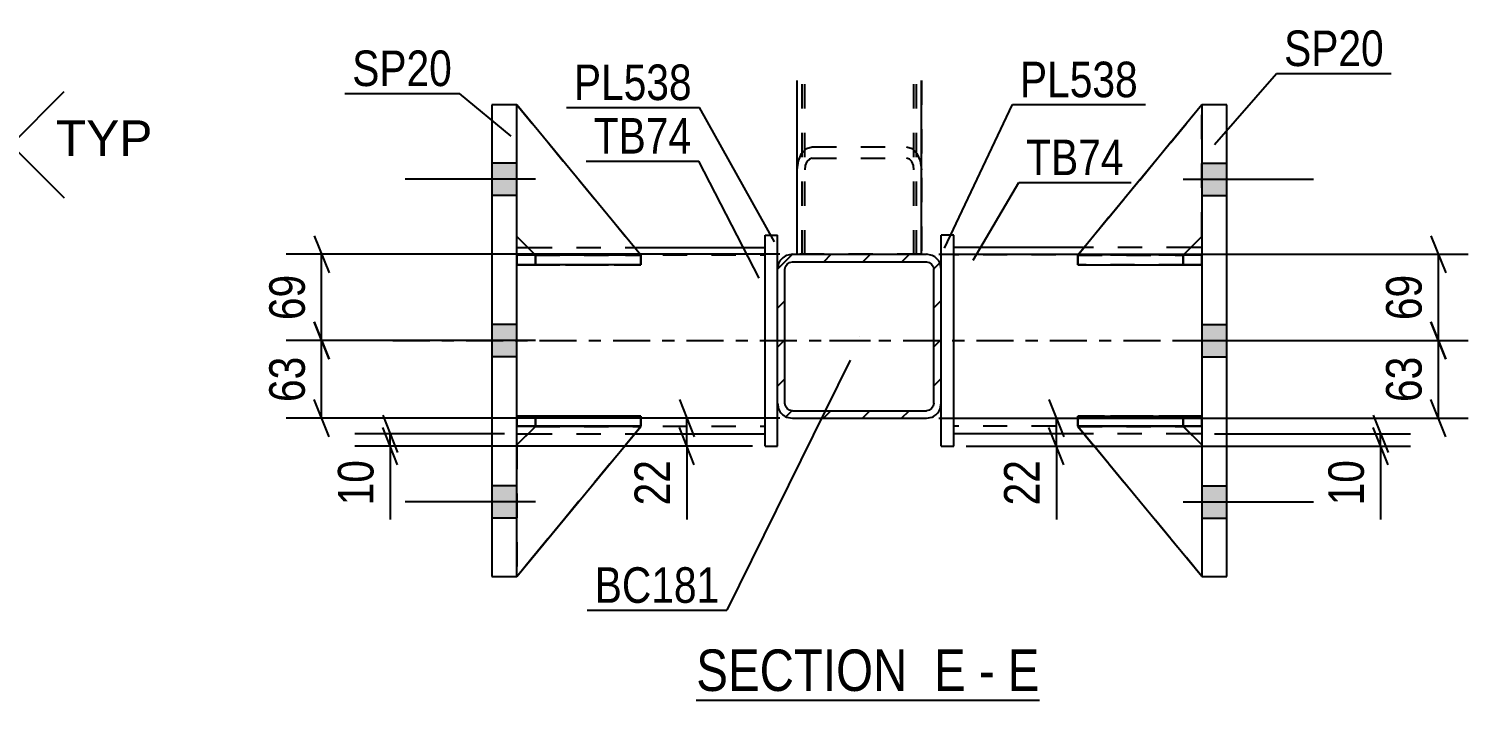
# Model space of a CAD drawing. Header units: millimetres. Extents: x 0 to 841, y 0 to 594.
# Drawn here: x 147.4 to 263.4, y 132.7 to 186.8 of the extents above; entities that cross this region are included whole.
import ezdxf

# ---------------------------------------------------------------- set-up
doc = ezdxf.new("R2010")
doc.units = ezdxf.units.MM
doc.linetypes.add('DXK_LINE_DOT2', pattern=[3.9198, 1.9599, -1.9599])
doc.linetypes.add('DXK_LINE_DOT3', pattern=[5.9187, 2.979, -0.9799, 0.9799, -0.9799])
doc.styles.add('Arial', font='ARIAL.TTF', dxfattribs={"height": 0.2})
doc.styles.add('Arial Narrow', font='ARIALN.TTF', dxfattribs={"height": 0.2})

# ---------------------------------------------------------------- blocks, each defined once
blk = doc.blocks.new('Unknown-318888172-16 - 6909')
at = {"color": 6, "linetype": 'Continuous'}
blk.add_line((201.19, 132.71), (228.84, 132.71), dxfattribs=at)
at = {"color": 0, "linetype": 'Continuous'}
for points in [[(219.3, 133.46), (219.3, 136.96), (201.19, 136.96), (201.19, 133.46)], [(222.91, 133.46), (222.91, 136.96), (220.35, 136.96), (220.35, 133.46)], [(225.23, 133.46), (225.23, 136.96), (223.96, 136.96), (223.96, 133.46)], [(228.84, 133.46), (228.84, 136.96), (226.28, 136.96), (226.28, 133.46)]]:
    blk.add_wipeout(points, dxfattribs=at)
at = {"color": 7, "linetype": 'Continuous', "style": 'Arial Narrow'}
for s, p in [('SECTION ', (201.19, 133.46)), ('E', (220.35, 133.46)), ('E', (226.28, 133.46)), ('-', (223.96, 133.46))]:
    blk.add_text(s, height=3.34, dxfattribs=at).set_placement(p)
blk = doc.blocks.new('Part-318888172-6945 - 6909')
at = {"color": 2, "linetype": 'Continuous'}
for p, q in [((186.73, 154.79), (186.73, 155.59)), ((196.73, 155.59), (186.73, 155.59)), ((196.73, 154.79), (196.73, 155.59)), ((196.73, 154.79), (186.73, 154.79)), ((186.73, 154.79), (186.73, 154.79))]:
    blk.add_line(p, q, dxfattribs=at)
at = {"color": 7, "linetype": 'DXK_LINE_DOT2'}
for p, q in [((188.23, 155.59), (186.73, 155.59)), ((188.23, 154.79), (188.23, 155.59)), ((196.73, 155.59), (188.23, 155.59)), ((186.73, 154.79), (188.23, 154.79)), ((188.23, 154.79), (196.73, 154.79))]:
    blk.add_line(p, q, dxfattribs=at)
blk = doc.blocks.new('Part-318888172-6969 - 6909')
at = {"color": 2, "linetype": 'Continuous'}
for p, q in [((206.73, 153.19), (206.73, 170.19)), ((206.73, 170.19), (207.73, 170.19)), ((207.73, 167.44), (207.73, 170.19)), ((207.73, 153.19), (207.73, 156.64)), ((206.73, 153.19), (207.73, 153.19))]:
    blk.add_line(p, q, dxfattribs=at)
at = {"color": 7, "linetype": 'DXK_LINE_DOT2'}
blk.add_line((207.73, 156.64), (207.73, 167.44), dxfattribs=at)
blk = doc.blocks.new('Part-318888172-6946 - 6909')
at = {"color": 7, "linetype": 'DXK_LINE_DOT2'}
for p, q in [((186.73, 168.59), (188.23, 168.59)), ((196.73, 168.59), (186.73, 168.59)), ((186.73, 168.59), (186.73, 168.59)), ((186.73, 168.59), (186.73, 167.79)), ((186.73, 168.59), (186.73, 167.79)), ((188.23, 168.59), (196.73, 168.59)), ((188.23, 168.59), (188.23, 167.79)), ((196.73, 168.59), (196.73, 167.79)), ((188.23, 167.79), (186.73, 167.79)), ((186.73, 167.79), (196.73, 167.79)), ((186.73, 167.79), (186.73, 167.79)), ((196.73, 167.79), (188.23, 167.79))]:
    blk.add_line(p, q, dxfattribs=at)
blk = doc.blocks.new('Part-318888172-6938 - 6909')
at = {"color": 2, "linetype": 'Continuous'}
for p, q in [((184.73, 180.69), (184.73, 142.69)), ((186.73, 180.69), (184.73, 180.69)), ((186.73, 142.69), (186.73, 180.69)), ((184.73, 142.69), (186.73, 142.69))]:
    blk.add_line(p, q, dxfattribs=at)
blk = doc.blocks.new('Part-318888172-6947 - 6909')
at = {"color": 7, "linetype": 'DXK_LINE_DOT2'}
for p, q in [((186.73, 155.59), (188.23, 155.59)), ((196.73, 155.59), (186.73, 155.59)), ((186.73, 155.59), (186.73, 155.59)), ((186.73, 155.59), (186.73, 154.79)), ((186.73, 155.59), (186.73, 154.79)), ((188.23, 155.59), (196.73, 155.59)), ((188.23, 155.59), (188.23, 154.79)), ((196.73, 155.59), (196.73, 154.79)), ((188.23, 154.79), (186.73, 154.79)), ((186.73, 154.79), (196.73, 154.79)), ((186.73, 154.79), (186.73, 154.79)), ((196.73, 154.79), (188.23, 154.79))]:
    blk.add_line(p, q, dxfattribs=at)
blk = doc.blocks.new('Part-318888172-6943 - 6909')
at = {"color": 2, "linetype": 'Continuous'}
for p, q in [((243.93, 180.69), (241.93, 180.69)), ((241.93, 180.69), (241.93, 142.69)), ((243.93, 142.69), (243.93, 180.69)), ((241.93, 142.69), (243.93, 142.69))]:
    blk.add_line(p, q, dxfattribs=at)
blk = doc.blocks.new('Part-318888172-6944 - 6909')
at = {"color": 2, "linetype": 'Continuous'}
for p, q in [((186.73, 167.79), (186.73, 168.59)), ((186.73, 168.59), (195.48, 168.59)), ((196.73, 168.59), (196.72, 168.59)), ((196.73, 167.79), (196.73, 168.59)), ((196.73, 167.79), (186.73, 167.79)), ((186.73, 167.79), (186.73, 167.79))]:
    blk.add_line(p, q, dxfattribs=at)
at = {"color": 7, "linetype": 'DXK_LINE_DOT2'}
for p, q in [((188.23, 168.59), (186.73, 168.59)), ((188.23, 167.79), (188.23, 168.59)), ((188.23, 168.59), (196.72, 168.59)), ((186.73, 167.79), (188.23, 167.79)), ((188.23, 167.79), (196.73, 167.79))]:
    blk.add_line(p, q, dxfattribs=at)
blk = doc.blocks.new('Part-318888172-6948 - 6909')
at = {"color": 2, "linetype": 'Continuous'}
for p, q in [((186.73, 180.69), (186.73, 180.69)), ((196.73, 168.58), (186.73, 180.69)), ((188.22, 168.59), (186.73, 170.08)), ((195.48, 168.58), (196.73, 168.58)), ((196.73, 168.58), (196.73, 168.58))]:
    blk.add_line(p, q, dxfattribs=at)
at = {"color": 7, "linetype": 'DXK_LINE_DOT2'}
for p, q in [((186.73, 180.69), (196.73, 168.58)), ((186.73, 180.69), (186.73, 180.69)), ((186.73, 170.08), (186.73, 180.69)), ((188.23, 168.58), (186.73, 170.08)), ((188.23, 168.58), (188.22, 168.59)), ((196.73, 168.58), (188.23, 168.58)), ((188.23, 168.58), (188.23, 168.58)), ((188.23, 168.58), (195.48, 168.58))]:
    blk.add_line(p, q, dxfattribs=at)
blk = doc.blocks.new('Part-318888172-6949 - 6909')
at = {"color": 7, "linetype": 'DXK_LINE_DOT2'}
for p, q in [((186.73, 170.08), (186.73, 180.69)), ((186.73, 180.69), (196.73, 168.58)), ((186.73, 180.69), (196.73, 168.58)), ((188.23, 168.58), (186.73, 170.08)), ((188.23, 168.58), (186.73, 170.08)), ((196.73, 168.58), (188.23, 168.58)), ((188.23, 168.58), (188.23, 168.58)), ((188.23, 168.58), (196.73, 168.58)), ((196.73, 168.58), (196.73, 168.58))]:
    blk.add_line(p, q, dxfattribs=at)
blk = doc.blocks.new('Part-318888172-6950 - 6909')
at = {"color": 2, "linetype": 'Continuous'}
for p, q in [((188.23, 154.78), (186.73, 153.28)), ((186.73, 142.69), (196.73, 154.78)), ((196.73, 154.78), (188.23, 154.78)), ((188.23, 154.78), (188.23, 154.78)), ((196.73, 154.78), (196.73, 154.78))]:
    blk.add_line(p, q, dxfattribs=at)
at = {"color": 7, "linetype": 'DXK_LINE_DOT2'}
for p, q in [((186.73, 153.28), (188.23, 154.78)), ((186.73, 142.69), (196.73, 154.78)), ((188.23, 154.78), (196.73, 154.78)), ((186.73, 153.28), (186.73, 142.69))]:
    blk.add_line(p, q, dxfattribs=at)
blk = doc.blocks.new('Part-318888172-6951 - 6909')
at = {"color": 7, "linetype": 'DXK_LINE_DOT2'}
for p, q in [((188.23, 154.78), (186.73, 153.28)), ((186.73, 142.69), (196.73, 154.78)), ((186.73, 153.28), (188.23, 154.78)), ((196.73, 154.78), (186.73, 142.69)), ((196.73, 154.78), (188.23, 154.78)), ((188.23, 154.78), (188.23, 154.78)), ((188.23, 154.78), (196.73, 154.78)), ((196.73, 154.78), (196.73, 154.78)), ((186.73, 153.28), (186.73, 142.69))]:
    blk.add_line(p, q, dxfattribs=at)
blk = doc.blocks.new('Part-318888172-6952 - 6909')
at = {"color": 2, "linetype": 'Continuous'}
for p, q in [((231.93, 168.59), (231.93, 168.59)), ((231.93, 168.59), (231.93, 167.79)), ((241.93, 168.59), (233.17, 168.59)), ((241.93, 168.59), (241.93, 168.59)), ((241.93, 168.59), (241.93, 167.79)), ((231.93, 167.79), (241.93, 167.79))]:
    blk.add_line(p, q, dxfattribs=at)
at = {"color": 7, "linetype": 'DXK_LINE_DOT2'}
for p, q in [((233.17, 168.59), (231.93, 168.59)), ((240.43, 168.59), (231.93, 168.59)), ((240.43, 168.59), (241.93, 168.59)), ((240.43, 168.59), (240.43, 167.79)), ((241.93, 168.59), (241.93, 168.59)), ((231.93, 167.79), (240.43, 167.79)), ((240.43, 167.79), (241.93, 167.79))]:
    blk.add_line(p, q, dxfattribs=at)
blk = doc.blocks.new('Part-318888172-6953 - 6909')
at = {"color": 2, "linetype": 'Continuous'}
for p, q in [((231.93, 155.59), (241.93, 155.59)), ((231.93, 155.59), (231.93, 154.79)), ((241.93, 155.59), (241.93, 155.59)), ((241.93, 154.79), (241.93, 155.59)), ((241.93, 154.79), (231.93, 154.79))]:
    blk.add_line(p, q, dxfattribs=at)
at = {"color": 7, "linetype": 'DXK_LINE_DOT2'}
for p, q in [((240.43, 155.59), (231.93, 155.59)), ((241.93, 155.59), (240.43, 155.59)), ((240.43, 155.59), (240.43, 154.79)), ((241.93, 155.59), (241.93, 155.59)), ((231.93, 154.79), (240.43, 154.79)), ((240.43, 154.79), (241.93, 154.79))]:
    blk.add_line(p, q, dxfattribs=at)
blk = doc.blocks.new('Part-318888172-6954 - 6909')
at = {"color": 7, "linetype": 'DXK_LINE_DOT2'}
for p, q in [((231.93, 167.79), (231.93, 168.59)), ((231.93, 168.59), (240.43, 168.59)), ((241.93, 168.59), (231.93, 168.59)), ((240.43, 167.79), (240.43, 168.59)), ((240.43, 168.59), (241.93, 168.59)), ((241.93, 167.79), (241.93, 168.59)), ((241.93, 167.79), (241.93, 168.59)), ((241.93, 168.59), (241.93, 168.59)), ((240.43, 167.79), (231.93, 167.79)), ((231.93, 167.79), (241.93, 167.79)), ((241.93, 167.79), (240.43, 167.79)), ((241.93, 167.79), (241.93, 167.79))]:
    blk.add_line(p, q, dxfattribs=at)
blk = doc.blocks.new('Part-318888172-6955 - 6909')
at = {"color": 7, "linetype": 'DXK_LINE_DOT2'}
for p, q in [((231.93, 154.79), (231.93, 155.59)), ((231.93, 155.59), (240.43, 155.59)), ((241.93, 155.59), (231.93, 155.59)), ((240.43, 154.79), (240.43, 155.59)), ((240.43, 155.59), (241.93, 155.59)), ((241.93, 154.79), (241.93, 155.59)), ((241.93, 154.79), (241.93, 155.59)), ((241.93, 155.59), (241.93, 155.59)), ((240.43, 154.79), (231.93, 154.79)), ((231.93, 154.79), (241.93, 154.79)), ((241.93, 154.79), (240.43, 154.79)), ((241.93, 154.79), (241.93, 154.79))]:
    blk.add_line(p, q, dxfattribs=at)
blk = doc.blocks.new('Part-318888172-6956 - 6909')
at = {"color": 2, "linetype": 'Continuous'}
for p, q in [((241.93, 180.69), (231.93, 168.58)), ((241.93, 180.69), (241.93, 180.69)), ((240.44, 168.59), (241.93, 170.08)), ((233.17, 168.58), (231.93, 168.58)), ((231.93, 168.58), (231.93, 168.58))]:
    blk.add_line(p, q, dxfattribs=at)
at = {"color": 7, "linetype": 'DXK_LINE_DOT2'}
for p, q in [((241.93, 180.69), (231.93, 168.58)), ((241.93, 170.08), (241.93, 180.69)), ((240.43, 168.58), (241.93, 170.08)), ((240.43, 168.58), (231.93, 168.58)), ((240.43, 168.58), (233.17, 168.58)), ((240.43, 168.58), (240.44, 168.59)), ((240.43, 168.58), (240.43, 168.58))]:
    blk.add_line(p, q, dxfattribs=at)
blk = doc.blocks.new('Part-318888172-6957 - 6909')
at = {"color": 7, "linetype": 'DXK_LINE_DOT2'}
for p, q in [((241.93, 180.69), (231.93, 168.58)), ((231.93, 168.58), (241.93, 180.69)), ((241.93, 170.08), (241.93, 180.69)), ((240.43, 168.58), (241.93, 170.08)), ((240.43, 168.58), (241.93, 170.08)), ((231.93, 168.58), (240.43, 168.58)), ((231.93, 168.58), (231.93, 168.58)), ((240.43, 168.58), (231.93, 168.58)), ((240.43, 168.58), (240.43, 168.58))]:
    blk.add_line(p, q, dxfattribs=at)
blk = doc.blocks.new('Part-318888172-6958 - 6909')
at = {"color": 2, "linetype": 'Continuous'}
for p, q in [((231.93, 154.78), (231.93, 154.78)), ((240.43, 154.78), (231.93, 154.78)), ((241.93, 142.69), (231.93, 154.78)), ((240.43, 154.78), (240.43, 154.78)), ((240.43, 154.78), (241.93, 153.28))]:
    blk.add_line(p, q, dxfattribs=at)
at = {"color": 7, "linetype": 'DXK_LINE_DOT2'}
for p, q in [((231.93, 154.78), (240.43, 154.78)), ((241.93, 142.69), (231.93, 154.78)), ((240.43, 154.78), (241.93, 153.28)), ((241.93, 153.28), (241.93, 142.69))]:
    blk.add_line(p, q, dxfattribs=at)
blk = doc.blocks.new('Part-318888172-6959 - 6909')
at = {"color": 7, "linetype": 'DXK_LINE_DOT2'}
for p, q in [((231.93, 154.78), (240.43, 154.78)), ((241.93, 142.69), (231.93, 154.78)), ((231.93, 154.78), (231.93, 154.78)), ((240.43, 154.78), (231.93, 154.78)), ((231.93, 154.78), (241.93, 142.69)), ((240.43, 154.78), (241.93, 153.28)), ((240.43, 154.78), (240.43, 154.78)), ((241.93, 153.28), (240.43, 154.78)), ((241.93, 153.28), (241.93, 142.69))]:
    blk.add_line(p, q, dxfattribs=at)
blk = doc.blocks.new('Bolt-318888172-7024 - 6909')
at = {"linetype": 'Continuous'}
for points in [[(243.93, 173.39), (243.93, 175.99), (241.93, 175.99), (241.93, 173.39)], [(243.93, 173.39), (243.93, 175.99), (241.93, 175.99), (241.93, 173.39)], [(243.93, 173.39), (243.93, 175.99), (241.93, 175.99), (241.93, 173.39)], [(243.93, 160.39), (243.93, 162.99), (241.93, 162.99), (241.93, 160.39)], [(243.93, 160.39), (243.93, 162.99), (241.93, 162.99), (241.93, 160.39)], [(243.93, 147.39), (243.93, 149.99), (241.93, 149.99), (241.93, 147.39)], [(243.93, 147.39), (243.93, 149.99), (241.93, 149.99), (241.93, 147.39)], [(243.93, 147.39), (243.93, 149.99), (241.93, 149.99), (241.93, 147.39)]]:
    blk.add_hatch(color=1, dxfattribs=at).paths.add_polyline_path(points)
at = {"color": 1, "linetype": 'Continuous'}
for p, q in [((241.93, 175.99), (243.93, 175.99)), ((241.93, 175.99), (243.93, 175.99)), ((241.93, 175.99), (243.93, 175.99)), ((240.43, 174.69), (250.93, 174.69)), ((240.43, 174.69), (250.93, 174.69)), ((240.43, 174.69), (250.93, 174.69)), ((241.93, 173.39), (243.93, 173.39)), ((241.93, 173.39), (243.93, 173.39)), ((241.93, 173.39), (243.93, 173.39)), ((241.93, 162.99), (243.93, 162.99)), ((241.93, 162.99), (243.93, 162.99)), ((240.43, 161.69), (250.93, 161.69)), ((240.43, 161.69), (250.93, 161.69)), ((241.93, 160.39), (243.93, 160.39)), ((241.93, 160.39), (243.93, 160.39)), ((241.93, 149.99), (243.93, 149.99)), ((241.93, 149.99), (243.93, 149.99)), ((241.93, 149.99), (243.93, 149.99)), ((240.43, 148.69), (250.93, 148.69)), ((240.43, 148.69), (250.93, 148.69)), ((240.43, 148.69), (250.93, 148.69)), ((241.93, 147.39), (243.93, 147.39)), ((241.93, 147.39), (243.93, 147.39)), ((241.93, 147.39), (243.93, 147.39))]:
    blk.add_line(p, q, dxfattribs=at)
blk = doc.blocks.new('Part-318888172-6964 - 6909')
at = {"color": 2, "linetype": 'Continuous'}
for p, q in [((186.73, 169.19), (187.62, 169.19)), ((196.22, 169.19), (206.73, 169.19)), ((186.73, 154.19), (187.63, 154.19)), ((196.24, 154.19), (206.73, 154.19))]:
    blk.add_line(p, q, dxfattribs=at)
at = {"color": 7, "linetype": 'DXK_LINE_DOT2'}
for p, q in [((186.73, 154.19), (186.73, 169.19)), ((186.73, 168.59), (206.73, 168.59)), ((187.62, 169.19), (196.22, 169.19)), ((206.73, 154.19), (206.73, 169.19)), ((186.73, 154.79), (206.73, 154.79)), ((187.63, 154.19), (196.24, 154.19))]:
    blk.add_line(p, q, dxfattribs=at)
at = {"color": 7, "linetype": 'DXK_LINE_DOT3'}
blk.add_line((176.73, 161.69), (216.73, 161.69), dxfattribs=at)
blk = doc.blocks.new('Part-318888172-6974 - 6909')
at = {"color": 2, "linetype": 'Continuous'}
for p, q in [((221.93, 170.19), (220.93, 170.19)), ((220.93, 167.44), (220.93, 170.19)), ((221.93, 153.19), (221.93, 170.19)), ((220.93, 153.19), (220.93, 156.64)), ((220.93, 153.19), (221.93, 153.19))]:
    blk.add_line(p, q, dxfattribs=at)
at = {"color": 7, "linetype": 'DXK_LINE_DOT2'}
blk.add_line((220.93, 156.64), (220.93, 167.44), dxfattribs=at)
blk = doc.blocks.new('Part-318888172-6979 - 6909')
at = {"color": 2, "linetype": 'Continuous'}
for p, q in [((232.43, 169.19), (221.93, 169.19)), ((241.93, 169.19), (241.03, 169.19)), ((232.42, 154.19), (221.93, 154.19)), ((241.93, 154.19), (241.02, 154.19))]:
    blk.add_line(p, q, dxfattribs=at)
at = {"color": 7, "linetype": 'DXK_LINE_DOT2'}
for p, q in [((221.93, 154.19), (221.93, 169.19)), ((241.93, 168.59), (221.93, 168.59)), ((241.03, 169.19), (232.43, 169.19)), ((241.93, 169.19), (241.93, 154.19)), ((241.93, 154.79), (221.93, 154.79)), ((241.02, 154.19), (232.42, 154.19))]:
    blk.add_line(p, q, dxfattribs=at)
at = {"color": 7, "linetype": 'DXK_LINE_DOT3'}
blk.add_line((211.93, 161.69), (251.93, 161.69), dxfattribs=at)
blk = doc.blocks.new('Part-318888172-6988 - 6909')
at = {"linetype": 'Continuous'}
h = blk.add_hatch(dxfattribs=at)
h.set_pattern_fill('', scale=0.7, style=0, pattern_type=0)
h.set_pattern_definition([(45, (208.9258, 168.6385), (-1.57154, 1.57154), [])])
h.paths.add_polyline_path([(219.73, 168.64), (208.93, 168.64), (208.47, 168.55), (208.08, 168.29), (207.82, 167.9), (207.73, 167.44), (207.73, 156.64), (207.82, 156.18), (208.08, 155.79), (208.47, 155.53), (208.93, 155.44), (219.73, 155.44), (220.19, 155.53), (220.57, 155.79), (220.83, 156.18), (220.93, 156.64), (220.93, 167.44), (220.83, 167.9), (220.57, 168.29), (220.19, 168.55)])
h.paths.add_polyline_path([(220.28, 167.67), (220.33, 167.44), (220.33, 156.64), (220.28, 156.41), (220.15, 156.21), (219.96, 156.08), (219.73, 156.04), (208.93, 156.04), (208.7, 156.08), (208.5, 156.21), (208.37, 156.41), (208.33, 156.64), (208.33, 167.44), (208.37, 167.67), (208.5, 167.86), (208.7, 167.99), (208.93, 168.04), (219.73, 168.04), (219.96, 167.99), (220.15, 167.86)])
at = {"color": 2, "linetype": 'Continuous'}
for p, q in [((208.93, 168.64), (208.47, 168.55)), ((208.93, 168.64), (208.93, 168.64)), ((208.93, 168.64), (219.73, 168.64)), ((219.73, 168.64), (219.73, 168.64)), ((220.19, 168.55), (219.73, 168.64)), ((207.82, 167.9), (207.73, 167.44)), ((207.73, 167.44), (207.73, 167.44)), ((207.73, 156.64), (207.73, 167.44)), ((208.33, 167.44), (208.37, 167.67)), ((208.33, 167.44), (208.33, 167.44)), ((208.33, 156.64), (208.33, 167.44)), ((208.37, 167.67), (208.5, 167.86)), ((208.5, 167.86), (208.7, 167.99)), ((208.7, 167.99), (208.93, 168.04)), ((208.93, 168.04), (208.93, 168.04)), ((208.93, 168.04), (219.73, 168.04)), ((219.73, 168.04), (219.73, 168.04)), ((219.73, 168.04), (219.96, 167.99)), ((219.96, 167.99), (220.15, 167.86)), ((220.15, 167.86), (220.28, 167.67)), ((220.28, 167.67), (220.33, 167.44)), ((220.33, 167.44), (220.33, 167.44)), ((220.33, 156.64), (220.33, 167.44)), ((220.93, 167.44), (220.83, 167.9)), ((220.93, 167.44), (220.93, 167.44)), ((220.93, 156.64), (220.93, 167.44)), ((207.73, 156.64), (207.73, 156.64)), ((207.73, 156.64), (207.82, 156.18)), ((208.33, 156.64), (208.33, 156.64)), ((208.37, 156.41), (208.33, 156.64)), ((220.33, 156.64), (220.28, 156.41)), ((220.33, 156.64), (220.33, 156.64)), ((220.83, 156.18), (220.93, 156.64)), ((220.93, 156.64), (220.93, 156.64)), ((208.5, 156.21), (208.37, 156.41)), ((208.47, 155.53), (208.93, 155.44)), ((208.7, 156.08), (208.5, 156.21)), ((208.93, 156.04), (208.7, 156.08)), ((208.93, 156.04), (208.93, 156.04)), ((208.93, 156.04), (219.73, 156.04)), ((208.93, 155.44), (208.93, 155.44)), ((208.93, 155.44), (219.73, 155.44)), ((219.96, 156.08), (219.73, 156.04)), ((219.73, 156.04), (219.73, 156.04)), ((219.73, 155.44), (220.19, 155.53)), ((219.73, 155.44), (219.73, 155.44)), ((220.15, 156.21), (219.96, 156.08)), ((220.28, 156.41), (220.15, 156.21))]:
    blk.add_line(p, q, dxfattribs=at)
at = {"color": 7, "linetype": 'DXK_LINE_DOT3'}
blk.add_line((214.33, 162.04), (214.33, 162.04), dxfattribs=at)
at = {"color": 2, "linetype": 'Continuous'}
for centre, start, end in [((208.93, 167.44), 112.5, 157.5), ((219.73, 167.44), 22.5, 67.5), ((208.93, 156.64), 202.5, 247.5), ((219.73, 156.64), 292.5, 337.5)]:
    blk.add_arc(centre, 1.2, start, end, dxfattribs=at)
blk = doc.blocks.new('Part-318888172-7000 - 6909')
at = {"color": 2, "linetype": 'Continuous'}
for p, q in [((209.33, 168.64), (209.33, 182.64)), ((219.33, 168.64), (219.33, 182.64))]:
    blk.add_line(p, q, dxfattribs=at)
at = {"color": 7, "linetype": 'DXK_LINE_DOT2'}
for p, q in [((209.93, 168.64), (209.93, 182.64)), ((218.73, 168.64), (218.73, 182.64)), ((209.42, 176.17), (209.68, 176.77)), ((209.68, 176.77), (210.07, 177.17)), ((210.07, 177.17), (210.53, 177.31)), ((210.3, 176.31), (210.1, 176.11)), ((210.53, 176.38), (210.3, 176.31)), ((210.53, 177.31), (218.13, 177.31)), ((210.53, 176.38), (218.13, 176.38)), ((218.13, 177.31), (218.59, 177.17)), ((218.36, 176.31), (218.13, 176.38)), ((218.55, 176.11), (218.36, 176.31)), ((218.59, 177.17), (218.97, 176.77)), ((218.97, 176.77), (219.23, 176.17)), ((209.33, 175.45), (209.42, 176.17)), ((209.97, 175.81), (209.93, 175.45)), ((210.1, 176.11), (209.97, 175.81)), ((218.68, 175.81), (218.55, 176.11)), ((218.73, 175.45), (218.68, 175.81)), ((219.23, 176.17), (219.33, 175.45)), ((209.33, 168.64), (219.33, 168.64))]:
    blk.add_line(p, q, dxfattribs=at)
blk = doc.blocks.new('Part-318888172-7001 - 6909')
at = {"color": 7, "linetype": 'DXK_LINE_DOT2'}
for p, q in [((209.33, 168.64), (209.33, 182.64)), ((209.73, 168.64), (209.73, 182.64)), ((218.93, 168.64), (218.93, 182.64)), ((219.33, 182.64), (219.33, 168.64)), ((219.33, 168.64), (209.33, 168.64))]:
    blk.add_line(p, q, dxfattribs=at)
blk = doc.blocks.new('Bolt-318888172-7025 - 6909')
at = {"linetype": 'Continuous'}
for points in [[(186.73, 173.39), (186.73, 175.99), (184.73, 175.99), (184.73, 173.39)], [(186.73, 173.39), (186.73, 175.99), (184.73, 175.99), (184.73, 173.39)], [(186.73, 173.39), (186.73, 175.99), (184.73, 175.99), (184.73, 173.39)], [(186.73, 160.39), (186.73, 162.99), (184.73, 162.99), (184.73, 160.39)], [(186.73, 160.39), (186.73, 162.99), (184.73, 162.99), (184.73, 160.39)], [(186.73, 147.39), (186.73, 149.99), (184.73, 149.99), (184.73, 147.39)], [(186.73, 147.39), (186.73, 149.99), (184.73, 149.99), (184.73, 147.39)], [(186.73, 147.39), (186.73, 149.99), (184.73, 149.99), (184.73, 147.39)]]:
    blk.add_hatch(color=1, dxfattribs=at).paths.add_polyline_path(points)
at = {"color": 1, "linetype": 'Continuous'}
for p, q in [((186.73, 175.99), (184.73, 175.99)), ((186.73, 175.99), (184.73, 175.99)), ((186.73, 175.99), (184.73, 175.99)), ((188.23, 174.69), (177.73, 174.69)), ((188.23, 174.69), (177.73, 174.69)), ((188.23, 174.69), (177.73, 174.69)), ((186.73, 173.39), (184.73, 173.39)), ((186.73, 173.39), (184.73, 173.39)), ((186.73, 173.39), (184.73, 173.39)), ((186.73, 162.99), (184.73, 162.99)), ((186.73, 162.99), (184.73, 162.99)), ((188.23, 161.69), (177.73, 161.69)), ((188.23, 161.69), (177.73, 161.69)), ((186.73, 160.39), (184.73, 160.39)), ((186.73, 160.39), (184.73, 160.39)), ((186.73, 149.99), (184.73, 149.99)), ((186.73, 149.99), (184.73, 149.99)), ((186.73, 149.99), (184.73, 149.99)), ((188.23, 148.69), (177.73, 148.69)), ((188.23, 148.69), (177.73, 148.69)), ((188.23, 148.69), (177.73, 148.69)), ((186.73, 147.39), (184.73, 147.39)), ((186.73, 147.39), (184.73, 147.39)), ((186.73, 147.39), (184.73, 147.39))]:
    blk.add_line(p, q, dxfattribs=at)
blk = doc.blocks.new('StraightDimension-318888172-7147 - 6909')
at = {"color": 7, "linetype": 'Continuous'}
for p, q in [((170.4, 170.14), (171.6, 167.14)), ((207.93, 168.64), (168.15, 168.64)), ((171, 161.69), (171, 168.64)), ((171.6, 160.19), (170.4, 163.19)), ((179.23, 161.69), (168.15, 161.69))]:
    blk.add_line(p, q, dxfattribs=at)
at = {"color": 0}
blk.add_wipeout([(170.25, 167.59), (166.05, 167.59), (166.05, 162.74), (170.25, 162.74)], dxfattribs=at)
at = {"color": 3, "style": 'Arial Narrow'}
blk.add_text('69', height=2.863, rotation=90.0002, dxfattribs=at).set_placement((169.65, 163.34))
blk = doc.blocks.new('StraightDimension-318888172-7166 - 6909')
at = {"color": 7, "linetype": 'Continuous'}
for p, q in [((170.4, 163.19), (171.6, 160.19)), ((179.23, 161.69), (168.15, 161.69)), ((171, 155.44), (171, 161.69)), ((171.6, 153.94), (170.4, 156.94)), ((207.93, 155.44), (168.15, 155.44))]:
    blk.add_line(p, q, dxfattribs=at)
at = {"color": 0}
blk.add_wipeout([(170.25, 160.99), (166.05, 160.99), (166.05, 156.14), (170.25, 156.14)], dxfattribs=at)
at = {"color": 3, "style": 'Arial Narrow'}
blk.add_text('63', height=2.863, rotation=90.0002, dxfattribs=at).set_placement((169.65, 156.74))
blk = doc.blocks.new('StraightDimension-318888172-7129 - 6909')
at = {"color": 7, "linetype": 'Continuous'}
for p, q in [((260.38, 163.19), (261.58, 160.19)), ((249.43, 161.69), (263.38, 161.69)), ((260.98, 155.44), (260.98, 161.69)), ((261.58, 153.94), (260.38, 156.94)), ((220.73, 155.44), (263.38, 155.44))]:
    blk.add_line(p, q, dxfattribs=at)
at = {"color": 0}
blk.add_wipeout([(260.23, 160.99), (256.03, 160.99), (256.03, 156.14), (260.23, 156.14)], dxfattribs=at)
at = {"color": 3, "style": 'Arial Narrow'}
blk.add_text('63', height=2.863, rotation=90.0002, dxfattribs=at).set_placement((259.63, 156.74))
blk = doc.blocks.new('StraightDimension-318888172-7111 - 6909')
at = {"color": 7, "linetype": 'Continuous'}
for p, q in [((260.38, 170.14), (261.58, 167.14)), ((220.73, 168.64), (263.38, 168.64)), ((260.98, 161.69), (260.98, 168.64)), ((261.58, 160.19), (260.38, 163.19)), ((249.43, 161.69), (263.38, 161.69))]:
    blk.add_line(p, q, dxfattribs=at)
at = {"color": 0}
blk.add_wipeout([(260.23, 167.59), (256.03, 167.59), (256.03, 162.74), (260.23, 162.74)], dxfattribs=at)
at = {"color": 3, "style": 'Arial Narrow'}
blk.add_text('69', height=2.863, rotation=90.0002, dxfattribs=at).set_placement((259.63, 163.34))
blk = doc.blocks.new('StraightDimension-318888172-7185 - 6909')
at = {"color": 7, "linetype": 'Continuous'}
for p, q in [((255.73, 155.68), (256.93, 152.68)), ((256.93, 151.69), (255.73, 154.69)), ((222.93, 153.19), (258.73, 153.19)), ((242.93, 154.18), (258.73, 154.18)), ((256.33, 153.19), (256.33, 154.18)), ((256.33, 153.19), (256.33, 147.28)), ((256.33, 153.19), (256.33, 147.28))]:
    blk.add_line(p, q, dxfattribs=at)
at = {"color": 0}
blk.add_wipeout([(255.58, 152.67), (251.38, 152.67), (251.38, 147.81), (255.58, 147.81)], dxfattribs=at)
at = {"color": 3, "style": 'Arial Narrow'}
blk.add_text('10', height=2.863, rotation=90.0002, dxfattribs=at).set_placement((254.98, 148.41))
blk = doc.blocks.new('StraightDimension-318888172-7195 - 6909')
at = {"color": 7, "linetype": 'Continuous'}
for p, q in [((175.93, 155.68), (177.13, 152.68)), ((177.13, 151.69), (175.93, 154.69)), ((185.73, 154.18), (173.68, 154.18)), ((205.73, 153.19), (173.68, 153.19)), ((176.53, 153.19), (176.53, 154.18)), ((176.53, 153.19), (176.53, 147.28)), ((176.53, 153.19), (176.53, 147.28))]:
    blk.add_line(p, q, dxfattribs=at)
at = {"color": 0}
blk.add_wipeout([(175.78, 152.67), (171.58, 152.67), (171.58, 147.81), (175.78, 147.81)], dxfattribs=at)
at = {"color": 3, "style": 'Arial Narrow'}
blk.add_text('10', height=2.863, rotation=90.0002, dxfattribs=at).set_placement((175.18, 148.41))
blk = doc.blocks.new('StraightDimension-318888172-7205 - 6909')
at = {"color": 7, "linetype": 'Continuous'}
for p, q in [((199.83, 156.94), (201.03, 153.94)), ((207.93, 155.44), (197.58, 155.44)), ((200.43, 153.19), (200.43, 155.44)), ((201.03, 151.69), (199.83, 154.69)), ((205.73, 153.19), (197.58, 153.19)), ((200.43, 153.19), (200.43, 147.28)), ((200.43, 153.19), (200.43, 147.28))]:
    blk.add_line(p, q, dxfattribs=at)
at = {"color": 0}
blk.add_wipeout([(199.68, 152.67), (195.48, 152.67), (195.48, 147.81), (199.68, 147.81)], dxfattribs=at)
at = {"color": 3, "style": 'Arial Narrow'}
blk.add_text('22', height=2.863, rotation=90.0002, dxfattribs=at).set_placement((199.08, 148.41))
blk = doc.blocks.new('StraightDimension-318888172-7216 - 6909')
at = {"color": 7, "linetype": 'Continuous'}
for p, q in [((229.6, 156.94), (230.8, 153.94)), ((220.73, 155.44), (232.6, 155.44)), ((230.2, 153.19), (230.2, 155.44)), ((230.8, 151.69), (229.6, 154.69)), ((222.93, 153.19), (232.6, 153.19)), ((230.2, 153.19), (230.2, 147.28)), ((230.2, 153.19), (230.2, 147.28))]:
    blk.add_line(p, q, dxfattribs=at)
at = {"color": 0}
blk.add_wipeout([(229.45, 152.67), (225.25, 152.67), (225.25, 147.81), (229.45, 147.81)], dxfattribs=at)
at = {"color": 3, "style": 'Arial Narrow'}
blk.add_text('22', height=2.863, rotation=90.0002, dxfattribs=at).set_placement((228.85, 148.41))
blk = doc.blocks.new('WeldMark-318888172-7693 - 7459')
at = {"linetype": 'Continuous'}
blk.add_hatch(color=30, dxfattribs=at).paths.add_polyline_path([(126.4, 166.05), (123.73, 164.48), (125.35, 167.12)])
at = {"color": 30, "linetype": 'Continuous'}
for p, q in [((123.73, 164.48), (136.99, 177.47)), ((136.99, 177.47), (145.99, 177.47))]:
    blk.add_line(p, q, dxfattribs=at)
at = {"color": 3, "linetype": 'Continuous'}
for q in [(144.7, 173.19), (141.27, 173.19)]:
    blk.add_line((141.27, 177.47), q, dxfattribs=at)
for start, end in [(90, 270), (270, 90)]:
    blk.add_arc((136.99, 177.47), 1.5, start, end, dxfattribs=at)
at = {"color": 0, "linetype": 'Continuous'}
blk.add_wipeout([(157.36, 176.57), (157.36, 179.57), (149.59, 179.57), (149.59, 176.57)], dxfattribs=at)
blk.add_wipeout([(157.36, 176.57), (157.36, 179.57), (149.59, 179.57), (149.59, 176.57)], dxfattribs=at)
at = {"color": 3, "linetype": 'Continuous'}
for q in [(150.27, 181.76), (150.27, 173.19)]:
    blk.add_line((145.99, 177.47), q, dxfattribs=at)
at = {"color": 3, "linetype": 'Continuous', "style": 'Arial'}
blk.add_text('TYP', height=2.865, dxfattribs=at).set_placement((149.59, 176.57))
blk = doc.blocks.new('Mark-318888172-6934 - 6909')
at = {"color": 30, "linetype": 'Continuous'}
for p in [(172.87, 181.6), (186.27, 178.17)]:
    blk.add_line(p, (182.11, 181.6), dxfattribs=at)
at = {"color": 0}
blk.add_wipeout([(181.51, 182.2), (181.51, 185.2), (173.47, 185.2), (173.47, 182.2)], dxfattribs=at)
blk.add_wipeout([(181.51, 182.2), (181.51, 185.2), (173.47, 185.2), (173.47, 182.2)], dxfattribs=at)
at = {"color": 3, "style": 'Arial Narrow'}
blk.add_text('SP20', height=2.863, dxfattribs=at).set_placement((173.47, 182.2))
blk = doc.blocks.new('Mark-318888172-6939 - 6909')
at = {"color": 30, "linetype": 'Continuous'}
for p, q in [((242.93, 177.48), (247.95, 183.21)), ((247.95, 183.21), (257.19, 183.21))]:
    blk.add_line(p, q, dxfattribs=at)
at = {"color": 0}
blk.add_wipeout([(256.59, 183.81), (256.59, 186.81), (248.55, 186.81), (248.55, 183.81)], dxfattribs=at)
blk.add_wipeout([(256.59, 183.81), (256.59, 186.81), (248.55, 186.81), (248.55, 183.81)], dxfattribs=at)
at = {"color": 3, "style": 'Arial Narrow'}
blk.add_text('SP20', height=2.863, dxfattribs=at).set_placement((248.55, 183.81))
blk = doc.blocks.new('Mark-318888172-6960 - 6909')
at = {"color": 30, "linetype": 'Continuous'}
for p in [(192.33, 176.16), (206.25, 166.73)]:
    blk.add_line(p, (201.39, 176.16), dxfattribs=at)
at = {"color": 0}
blk.add_wipeout([(200.79, 176.76), (200.79, 179.76), (192.93, 179.76), (192.93, 176.76)], dxfattribs=at)
blk.add_wipeout([(200.79, 176.76), (200.79, 179.76), (192.93, 179.76), (192.93, 176.76)], dxfattribs=at)
at = {"color": 3, "style": 'Arial Narrow'}
blk.add_text('TB74', height=2.863, dxfattribs=at).set_placement((192.93, 176.76))
blk = doc.blocks.new('Mark-318888172-6965 - 6909')
at = {"color": 30, "linetype": 'Continuous'}
for p in [(190.73, 180.47), (207.5, 169.66)]:
    blk.add_line(p, (201.44, 180.47), dxfattribs=at)
at = {"color": 0}
blk.add_wipeout([(200.84, 181.07), (200.84, 184.07), (191.33, 184.07), (191.33, 181.07)], dxfattribs=at)
blk.add_wipeout([(200.84, 181.07), (200.84, 184.07), (191.33, 184.07), (191.33, 181.07)], dxfattribs=at)
at = {"color": 3, "style": 'Arial Narrow'}
blk.add_text('PL538', height=2.863, dxfattribs=at).set_placement((191.33, 181.07))
blk = doc.blocks.new('Mark-318888172-6970 - 6909')
at = {"color": 30, "linetype": 'Continuous'}
for p, q in [((221.19, 169.13), (226.67, 180.7)), ((226.67, 180.7), (237.38, 180.7))]:
    blk.add_line(p, q, dxfattribs=at)
at = {"color": 0}
blk.add_wipeout([(236.78, 181.3), (236.78, 184.3), (227.27, 184.3), (227.27, 181.3)], dxfattribs=at)
blk.add_wipeout([(236.78, 181.3), (236.78, 184.3), (227.27, 184.3), (227.27, 181.3)], dxfattribs=at)
at = {"color": 3, "style": 'Arial Narrow'}
blk.add_text('PL538', height=2.863, dxfattribs=at).set_placement((227.27, 181.3))
blk = doc.blocks.new('Mark-318888172-6975 - 6909')
at = {"color": 30, "linetype": 'Continuous'}
for p, q in [((223.49, 168.17), (227.17, 174.42)), ((227.17, 174.42), (236.23, 174.42))]:
    blk.add_line(p, q, dxfattribs=at)
at = {"color": 0}
blk.add_wipeout([(235.63, 175.02), (235.63, 178.02), (227.77, 178.02), (227.77, 175.02)], dxfattribs=at)
blk.add_wipeout([(235.63, 175.02), (235.63, 178.02), (227.77, 178.02), (227.77, 175.02)], dxfattribs=at)
at = {"color": 3, "style": 'Arial Narrow'}
blk.add_text('TB74', height=2.863, dxfattribs=at).set_placement((227.77, 175.02))
blk = doc.blocks.new('Mark-318888172-6984 - 6909')
at = {"color": 30, "linetype": 'Continuous'}
for p in [(213.6, 160.11), (192.41, 139.96)]:
    blk.add_line(p, (203.66, 139.96), dxfattribs=at)
at = {"color": 0}
blk.add_wipeout([(203.06, 140.56), (203.06, 143.56), (193.01, 143.56), (193.01, 140.56)], dxfattribs=at)
blk.add_wipeout([(203.06, 140.56), (203.06, 143.56), (193.01, 143.56), (193.01, 140.56)], dxfattribs=at)
at = {"color": 3, "style": 'Arial Narrow'}
blk.add_text('BC181', height=2.863, dxfattribs=at).set_placement((193.01, 140.56))

msp = doc.modelspace()

# ---------------------------------------------------------------- block references
for name in ['Part-318888172-7000 - 6909', 'Part-318888172-7001 - 6909', 'WeldMark-318888172-7693 - 7459', 'Part-318888172-6938 - 6909', 'Part-318888172-6948 - 6909', 'Part-318888172-6949 - 6909', 'Part-318888172-6956 - 6909', 'Part-318888172-6957 - 6909', 'Part-318888172-6943 - 6909', 'Bolt-318888172-7025 - 6909', 'Bolt-318888172-7024 - 6909', 'Part-318888172-6969 - 6909', 'Part-318888172-6974 - 6909', 'Part-318888172-6964 - 6909', 'Part-318888172-6946 - 6909', 'Part-318888172-6944 - 6909', 'Part-318888172-6988 - 6909', 'Part-318888172-6979 - 6909', 'Part-318888172-6952 - 6909', 'Part-318888172-6954 - 6909', 'Part-318888172-6945 - 6909', 'Part-318888172-6947 - 6909', 'Part-318888172-6953 - 6909', 'Part-318888172-6955 - 6909', 'Part-318888172-6950 - 6909', 'Part-318888172-6951 - 6909', 'Part-318888172-6958 - 6909', 'Part-318888172-6959 - 6909', 'Unknown-318888172-16 - 6909']:
    msp.add_blockref(name, (0, 0))

# ---------------------------------------------------------------- next in the draw order: block references
for name in ['Mark-318888172-6939 - 6909', 'Mark-318888172-6934 - 6909', 'StraightDimension-318888172-7147 - 6909', 'StraightDimension-318888172-7129 - 6909']:
    msp.add_blockref(name, (0, 0))

# ---------------------------------------------------------------- next in the draw order: block references
for name in ['Mark-318888172-6960 - 6909', 'StraightDimension-318888172-7111 - 6909', 'StraightDimension-318888172-7166 - 6909', 'StraightDimension-318888172-7185 - 6909']:
    msp.add_blockref(name, (0, 0))

# ---------------------------------------------------------------- next in the draw order: block references
for name in ['Mark-318888172-6965 - 6909', 'Mark-318888172-6970 - 6909', 'StraightDimension-318888172-7216 - 6909', 'StraightDimension-318888172-7195 - 6909']:
    msp.add_blockref(name, (0, 0))

# ---------------------------------------------------------------- next in the draw order: block references
for name in ['Mark-318888172-6975 - 6909', 'StraightDimension-318888172-7205 - 6909']:
    msp.add_blockref(name, (0, 0))

# ---------------------------------------------------------------- next in the draw order: block references
msp.add_blockref('Mark-318888172-6984 - 6909', (0, 0))

doc.saveas('drawing.dxf')
